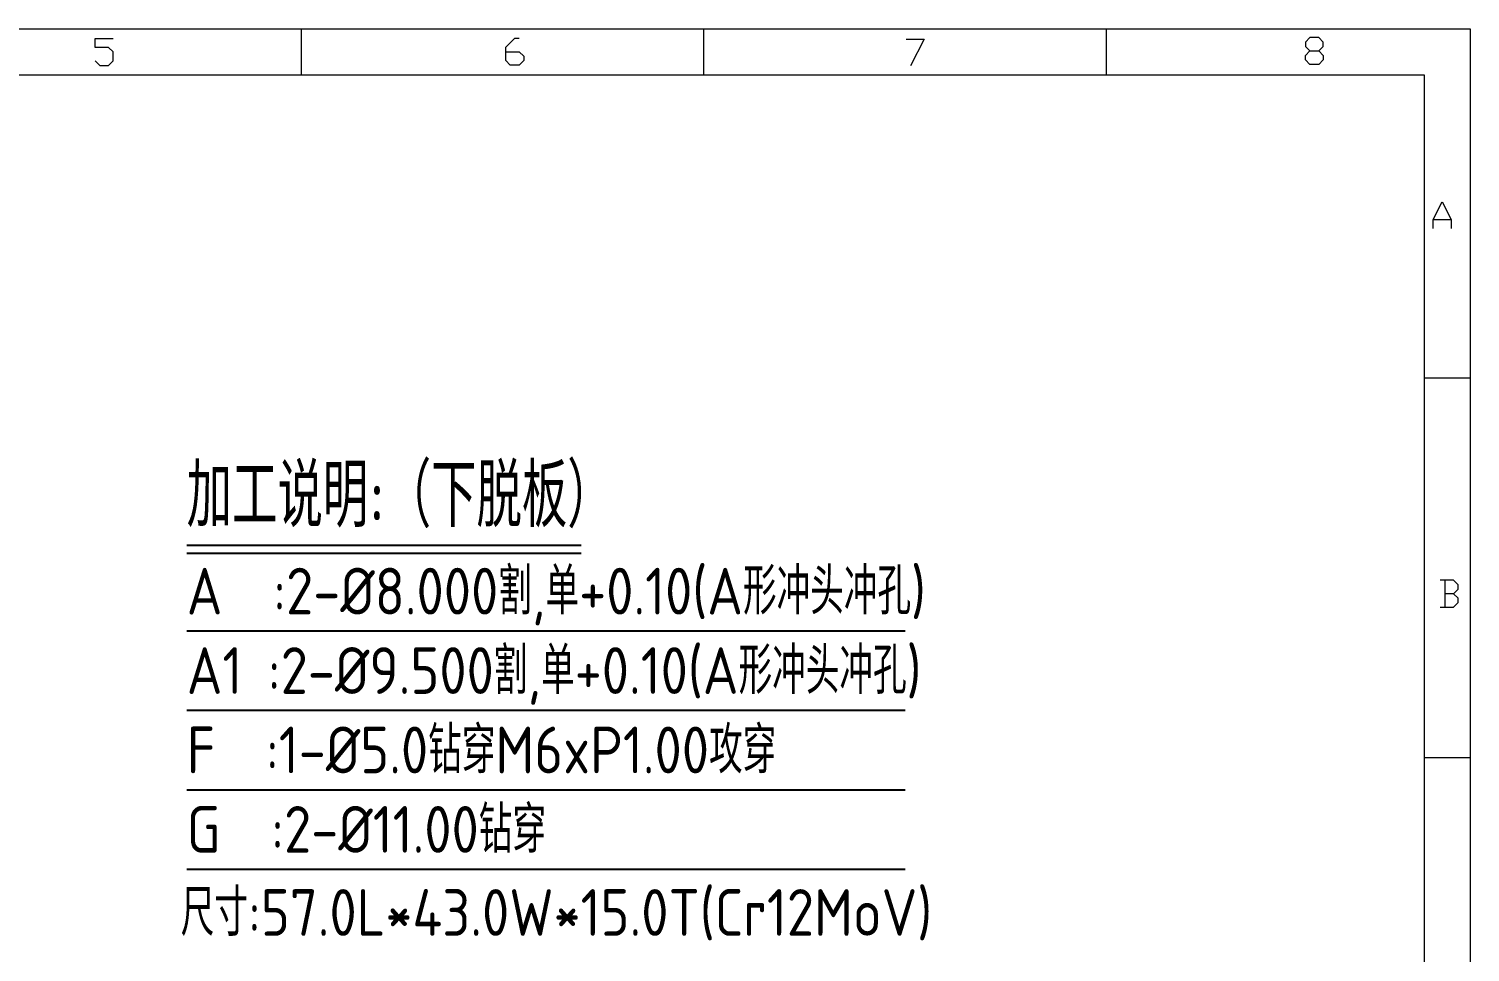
# Model space of a CAD drawing. Header units: millimetres. Extents: x 88508 to 142116, y -5268 to 20283.
# Drawn here: x 114801.9 to 114940.8, y -5143.5 to -5054.5 of the extents above; entities that cross this region are included whole.
import ezdxf
from ezdxf.enums import TextEntityAlignment as Align

# ---------------------------------------------------------------- set-up
doc = ezdxf.new("R2010")
doc.units = ezdxf.units.MM
doc.layers.add('TEXT', color=4, linetype='Continuous')
doc.styles.add('gbenor', font='gbenor.shx', dxfattribs={"bigfont": 'gbcbig.shx'})
doc.styles.add('GBENOR_', font='gbenor.shx', dxfattribs={"bigfont": 'gbcbig'})
doc.styles.add('TXT', font='txt.shx', dxfattribs={"width": 0.8, "bigfont": 'ctxt.shx'})

# ---------------------------------------------------------------- blocks, each defined once
blk = doc.blocks.new('U40')
at = {"color": 254, "lineweight": 18}
for p, q in [((0, 1783.5), (2530.2, 1783.5)), ((1589.1, 1783.5), (1589.1, 1746.5)), ((1913.1, 1783.5), (1913.1, 1746.5)), ((2237.1, 1783.5), (2237.1, 1746.5)), ((2530.2, 1783.5), (2530.2, 0)), ((37, 1746.5), (2493.2, 1746.5)), ((2493.2, 1746.5), (2493.2, 37)), ((2493.2, 1502.7), (2530.2, 1502.7)), ((2493.2, 1197.2), (2530.2, 1197.2))]:
    blk.add_line(p, q, dxfattribs=at)
at = {"color": 92, "lineweight": 18}
for points in [[(1423.4, 1757.7), (1427, 1754.1), (1434.2, 1754.1), (1437.8, 1757.7), (1437.8, 1764.9), (1434.2, 1768.5), (1423.4, 1768.5), (1423.4, 1775.7), (1437.8, 1775.7)], [(1753.9, 1765.1), (1764.7, 1765.1), (1768.3, 1761.5), (1768.3, 1757.9), (1764.7, 1754.3), (1757.5, 1754.3), (1753.9, 1757.9), (1753.9, 1768.7), (1761.1, 1775.9), (1764.7, 1775.9)], [(2408.4, 1765.7), (2412, 1762.1), (2412, 1758.5), (2408.4, 1754.9), (2401.2, 1754.9), (2397.6, 1758.5), (2397.6, 1762.1), (2401.2, 1765.7), (2408.4, 1765.7), (2412, 1769.3), (2412, 1772.9), (2408.4, 1776.5), (2401.2, 1776.5), (2397.6, 1772.9), (2397.6, 1769.3), (2401.2, 1765.7)], [(2076.2, 1775.2), (2090.6, 1775.2), (2079.8, 1753.6)], [(2500.4, 1622.8), (2500.4, 1630), (2507.6, 1644.4), (2514.8, 1630), (2514.8, 1622.8)], [(2500.4, 1630), (2514.8, 1630)], [(2516.9, 1329), (2520.5, 1332.6), (2520.5, 1336.2), (2516.9, 1339.8), (2506.1, 1339.8)], [(2509.7, 1339.8), (2509.7, 1318.2)], [(2506.1, 1318.2), (2516.9, 1318.2), (2520.5, 1321.8), (2520.5, 1325.4), (2516.9, 1329), (2509.7, 1329)]]:
    blk.add_lwpolyline(points, dxfattribs=at)
at = {"lineweight": 18, "style": 'GBENOR_'}
blk.add_attdef('文档路径', (2126, 386.9), '', height=17.8, dxfattribs=at)
at = {"lineweight": 20, "style": 'TXT'}
for tag, height, p in [('18-**-**', 16.3, (1866.6, 256.2)), ('客户名称', 16.1, (1741.1, 134, 0)), ('料厚:', 16.1, (1741.3, 93.2, 0))]:
    blk.add_attdef(tag, text='', height=height, dxfattribs=at).set_placement(p, align=Align.MIDDLE)
for tag, p, height in [('88888', (1850.9, 207.5), 14.9), ('材质:', (1691.2, 168, 0), 16.1), ('核准', (1869.4, 127.5, 0), 16.1), ('设计', (1868.8, 88.3, 0), 16.1), ('绘图', (1868.2, 49.1, 0), 16.1)]:
    blk.add_attdef(tag, p, '', height=height, dxfattribs=at)
for tag, p, height, width in [('3', (2234.7, 206.9), 15.8, 0.7), ('4', (2234.7, 167.4), 15.8, 0.7), ('核准日期', (2041.1, 124.2, 0), 16.1, 0.68), ('设计日期', (2041.1, 84.5, 0), 16.1, 0.68), ('1', (2251.9, 85.9), 14.6, 0.7), ('绘图日期', (2040.9, 46.4, 0), 16.1, 0.68), ('2', (2235, 49.2), 14.6, 0.7)]:
    blk.add_attdef(tag, p, '', height=height, dxfattribs=dict(at, width=width))

msp = doc.modelspace()

# ---------------------------------------------------------------- linework, layer by layer
at = {"layer": 'TEXT', "color": 3}
for p, q in [((114817.135, -5104.259), (114855.151, -5104.259)), ((114817.135, -5105.046), (114855.151, -5105.046)), ((114817.135, -5112.516), (114886.376, -5112.516)), ((114817.135, -5120.166), (114886.376, -5120.166)), ((114817.135, -5127.816), (114886.376, -5127.816)), ((114817.135, -5135.466), (114886.376, -5135.466))]:
    msp.add_line(p, q, dxfattribs=at)

# ---------------------------------------------------------------- block references
at = {"ltscale": 3, "xscale": 0.1197178852415366, "yscale": 0.1197178852415366, "zscale": 0.1197178852415366}
msp.add_blockref('U40', (114637.913, -5268.044), dxfattribs=at)

# ---------------------------------------------------------------- texts
at = {"layer": 'TEXT', "color": 4, "style": 'gbenor'}
for s, height, p in [('加工说明:（下脱板）', 6.075, (114817.135, -5102.526)), ('F  :1-%%C5.0钻穿M6xP1.00攻穿', 4.5, (114817.135, -5126.241)), ('G  :2-%%c11.00钻穿', 4.5, (114817.135, -5133.891)), ('尺寸:57.0L*43.0W*15.0T(Cr12MoV)', 4.5, (114816.56, -5141.894))]:
    msp.add_text(s, height=height, dxfattribs=at).set_placement(p)
at = {"layer": 'TEXT', "color": 1, "style": 'gbenor'}
for s, p in [('A  :2-%%c8.000割,单+0.10(A形冲头冲孔)', (114817.135, -5110.941)), ('A1 :2-%%c9.500割,单+0.10(A形冲头冲孔)', (114817.135, -5118.591))]:
    msp.add_text(s, height=4.5, dxfattribs=at).set_placement(p)

doc.saveas('drawing.dxf')
